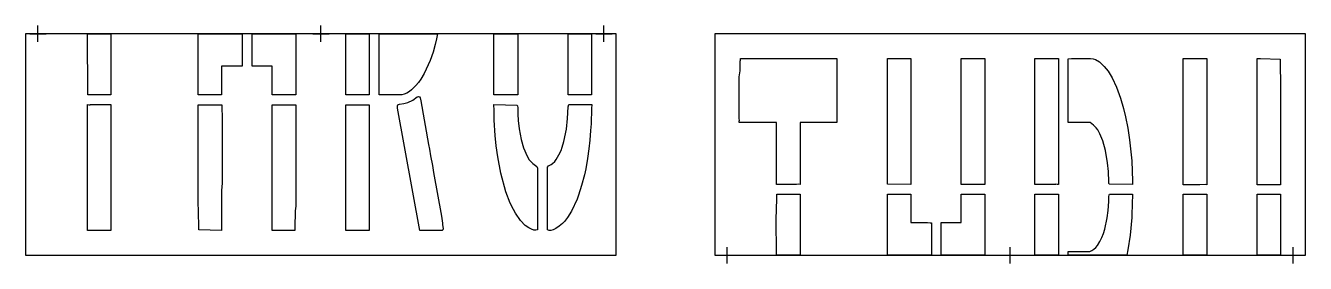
# Model space of a CAD drawing. Header units: inches. Extents: x 0 to 156, y -1 to 28.
import ezdxf

# ---------------------------------------------------------------- set-up
doc = ezdxf.new("R2010")
doc.units = ezdxf.units.IN
doc.header["$MEASUREMENT"] = 0
doc.layers.add('CUT', color=1, linetype='Continuous')
doc.layers.add('REG', color=5, linetype='Continuous')

msp = doc.modelspace()

# ---------------------------------------------------------------- linework, layer by layer
at = {"layer": 'CUT'}
for points in [[(10.4, 19.56), (10.24, 19.56), (10.08, 19.56), (10.02, 19.55), (7.57, 19.55), (7.53, 27), (10.4, 27)], [(26.42, 23.07), (23.9, 23.07), (23.9, 19.55), (21.05, 19.57), (21.05, 27), (26.42, 27)], [(32.95, 19.55), (30.48, 19.55), (30.27, 19.56), (30.05, 19.56), (30.05, 23.07), (27.62, 23.07), (27.62, 27), (32.95, 27)], [(41.9, 19.57), (39.05, 19.56), (39.05, 27), (41.9, 27)], [(50.11, 26.37), (49.93, 25.68), (49.68, 24.77), (49.33, 23.74), (48.6, 22.16), (48.19, 21.48), (47.89, 21.05), (47.59, 20.7), (47.05, 20.16), (46.79, 19.96), (46.48, 19.77), (46.15, 19.63), (45.86, 19.55), (43.09, 19.55), (43.09, 27), (50.24, 27)], [(57.43, 19.56), (57.26, 19.56), (57.1, 19.55), (57.1, 27), (60, 27), (60, 19.56), (57.48, 19.55)], [(68.63, 19.55), (66.16, 19.56), (66.16, 27), (69, 27), (69, 19.55), (68.85, 19.56), (68.68, 19.56)], [(87.15, 23.77), (87.16, 24), (98.92, 24), (98.92, 16.19), (94.42, 16.19), (94.42, 8.64), (94.21, 8.65), (94, 8.64), (91.57, 8.64), (91.57, 16.19), (87.02, 16.19), (87.02, 16.34), (87.03, 16.46), (87.02, 16.62), (87.02, 21.77), (87.12, 22.49), (87.13, 23.67)], [(107.92, 24), (107.92, 8.64), (105.07, 8.65), (105.07, 23.99), (107.55, 24), (107.59, 23.99), (107.76, 23.99)], [(114.22, 8.64), (114.07, 8.64), (114.07, 23.99), (116.97, 23.98), (116.97, 8.64), (114.44, 8.64), (114.4, 8.64)], [(125.55, 8.64), (123.07, 8.64), (123.07, 23.99), (125.92, 23.99), (125.92, 8.64), (125.76, 8.64), (125.6, 8.65)], [(130.92, 23.59), (131.52, 23.03), (131.99, 22.43), (132.47, 21.64), (133, 20.51), (133.5, 19.15), (133.87, 17.9), (134.11, 16.88), (134.39, 15.48), (134.61, 14.06), (134.87, 11.51), (134.95, 9.04), (134.95, 8.93), (134.97, 8.64), (132.13, 8.67), (132.09, 8.8), (132.07, 8.94), (132.02, 10.22), (131.9, 11.27), (131.66, 12.77), (131.33, 13.96), (130.99, 14.81), (130.74, 15.28), (130.54, 15.54), (130.22, 15.86), (130.01, 16.01), (129.8, 16.19), (127.11, 16.19), (127.11, 23.96), (127.53, 24), (129.84, 24), (130.16, 23.96), (130.44, 23.87)], [(144.02, 8.6), (143.88, 8.61), (143.18, 8.59), (141.63, 8.6), (141.61, 8.6), (141.27, 8.6), (141.12, 8.6), (141.12, 24), (141.28, 23.99), (141.45, 23.99), (141.51, 24), (144.02, 23.99)], [(152.95, 23.89), (152.95, 23.77), (152.97, 22.46), (153.02, 21.69), (153.02, 8.59), (152.87, 8.59), (152.44, 8.6), (152.29, 8.59), (150.6, 8.6), (150.33, 8.6), (150.17, 8.6), (150.17, 24), (150.33, 23.99), (150.49, 23.99), (150.55, 24)], [(46.12, 18.49), (46.59, 18.61), (47.2, 18.92), (47.73, 19.3), (47.89, 19.35), (48.01, 19.33), (48.11, 19.19), (48.2, 18.83), (49.14, 13.5), (49.26, 12.92), (49.38, 12.1), (49.61, 10.95), (49.74, 10.07), (50.71, 4.76), (50.83, 3.89), (50.84, 3.72), (50.93, 3.25), (50.92, 3.2), (50.91, 3.16), (50.89, 3.12), (50.86, 3.08), (50.83, 3.05), (50.79, 3.03), (50.74, 3.02), (50.7, 3.01), (48.05, 3), (45.34, 17.95), (45.34, 18.23), (45.37, 18.32), (45.45, 18.38), (45.58, 18.42)], [(10.4, 18.36), (10.4, 3.01), (7.55, 3), (7.55, 18.36), (7.7, 18.35), (7.86, 18.35), (7.92, 18.36)], [(23.95, 8.79), (23.9, 7.88), (23.89, 3), (21.13, 3.1), (21.12, 3.23), (21.1, 5.49), (21.05, 6.29), (21.05, 18.35), (23.91, 18.35), (23.91, 17.87), (23.95, 16.91)], [(32.85, 5.43), (32.84, 3.33), (32.82, 3.17), (32.81, 3), (30.05, 3), (30.05, 18.35), (32.93, 18.35), (32.95, 6.25), (32.93, 5.99)], [(39.06, 3), (39.06, 18.35), (41.9, 18.34), (41.9, 3), (39.47, 3), (39.32, 3.01)], [(60.19, 15.42), (60.43, 14.11), (60.72, 13.1), (61.17, 12.07), (61.41, 11.65), (61.59, 11.41), (61.83, 11.18), (62.33, 10.83), (62.39, 10.74), (62.43, 10.63), (62.43, 3.08), (62.2, 3.04), (61.96, 3.06), (61.68, 3.16), (61.36, 3.32), (60.93, 3.63), (60.36, 4.22), (59.72, 5.14), (59.47, 5.56), (59.09, 6.33), (58.57, 7.71), (57.93, 9.99), (57.57, 11.99), (57.39, 13.34), (57.25, 14.6), (57.14, 16.46), (57.11, 17.82), (57.09, 18.21), (57.08, 18.36), (59.93, 18.3), (59.97, 18.18), (60, 18.01), (60, 17.19), (60.06, 16.42)], [(66.22, 18.36), (69.02, 18.36), (68.99, 17.88), (68.96, 16.03), (68.88, 15.22), (68.8, 14.01), (68.68, 12.96), (68.51, 11.8), (68.29, 10.53), (68.13, 9.82), (67.79, 8.49), (67.42, 7.32), (67.23, 6.83), (66.55, 5.36), (66.08, 4.61), (65.69, 4.12), (65.46, 3.88), (65.06, 3.53), (64.63, 3.24), (64.33, 3.11), (64.04, 3.03), (63.83, 3.02), (63.62, 3.08), (63.62, 10.73), (63.77, 10.88), (64.07, 11.05), (64.25, 11.19), (64.51, 11.44), (64.69, 11.67), (65.03, 12.24), (65.28, 12.78), (65.43, 13.18), (65.64, 13.87), (65.95, 15.37), (66.09, 16.66), (66.16, 18.08)], [(94.42, 7.44), (94.42, 0), (91.55, 0), (91.52, 4.63), (91.57, 5.34), (91.58, 7.15), (91.59, 7.22), (91.6, 7.43)], [(107.92, 4), (108.07, 4), (108.19, 4), (108.25, 3.99), (109.76, 3.98), (109.95, 3.97), (110.3, 3.96), (110.45, 3.96), (110.44, 0), (105.07, 0), (105.07, 7.44), (107.55, 7.44), (107.6, 7.44), (107.76, 7.44), (107.92, 7.44)], [(116.97, 0), (111.64, 0), (111.64, 3.98), (114.07, 3.98), (114.07, 7.45), (116.97, 7.45)], [(125.92, 7.44), (125.92, 0), (123.07, 0), (123.07, 7.44), (123.22, 7.44), (123.39, 7.44), (123.43, 7.44)], [(130.68, 1.2), (130.98, 1.67), (131.22, 2.17), (131.41, 2.63), (131.57, 3.16), (131.87, 4.54), (131.98, 5.44), (132.06, 6.54), (132.08, 7.16), (132.13, 7.31), (132.16, 7.44), (132.48, 7.44), (132.78, 7.45), (134.96, 7.44), (134.95, 7.19), (134.95, 7.1), (134.91, 6.53), (134.87, 4.58), (134.67, 2.44), (134.39, 0.67), (134.26, 0), (127.11, 0), (127.11, 0.46), (129.77, 0.46), (130.01, 0.58), (130.23, 0.72), (130.47, 0.94)], [(141.12, 7.44), (144.02, 7.43), (144.02, 0), (141.12, 0)], [(150.17, 7.43), (153.02, 7.44), (153.02, 0), (150.17, 0)]]:
    msp.add_lwpolyline(points, close=True, dxfattribs=at)
at = {"layer": 'REG'}
for points in [[(0, 0), (72.02, 0), (72.02, 27), (0, 27)], [(84.02, 0), (156.04, 0), (156.04, 27), (84.02, 27)]]:
    msp.add_lwpolyline(points, close=True, dxfattribs=at)
for points in [[(0.5, 27), (2.5, 27)], [(1.5, 26), (1.5, 28)], [(35.01, 27), (37.01, 27)], [(36.01, 26), (36.01, 28)], [(69.52, 27), (71.52, 27)], [(70.52, 26), (70.52, 28)], [(84.52, 0), (86.52, 0)], [(85.52, -1), (85.52, 1)], [(119.03, 0), (121.03, 0)], [(120.03, -1), (120.03, 1)], [(153.54, 0), (155.54, 0)], [(154.54, -1), (154.54, 1)]]:
    msp.add_lwpolyline(points, dxfattribs=at)

doc.saveas('drawing.dxf')
